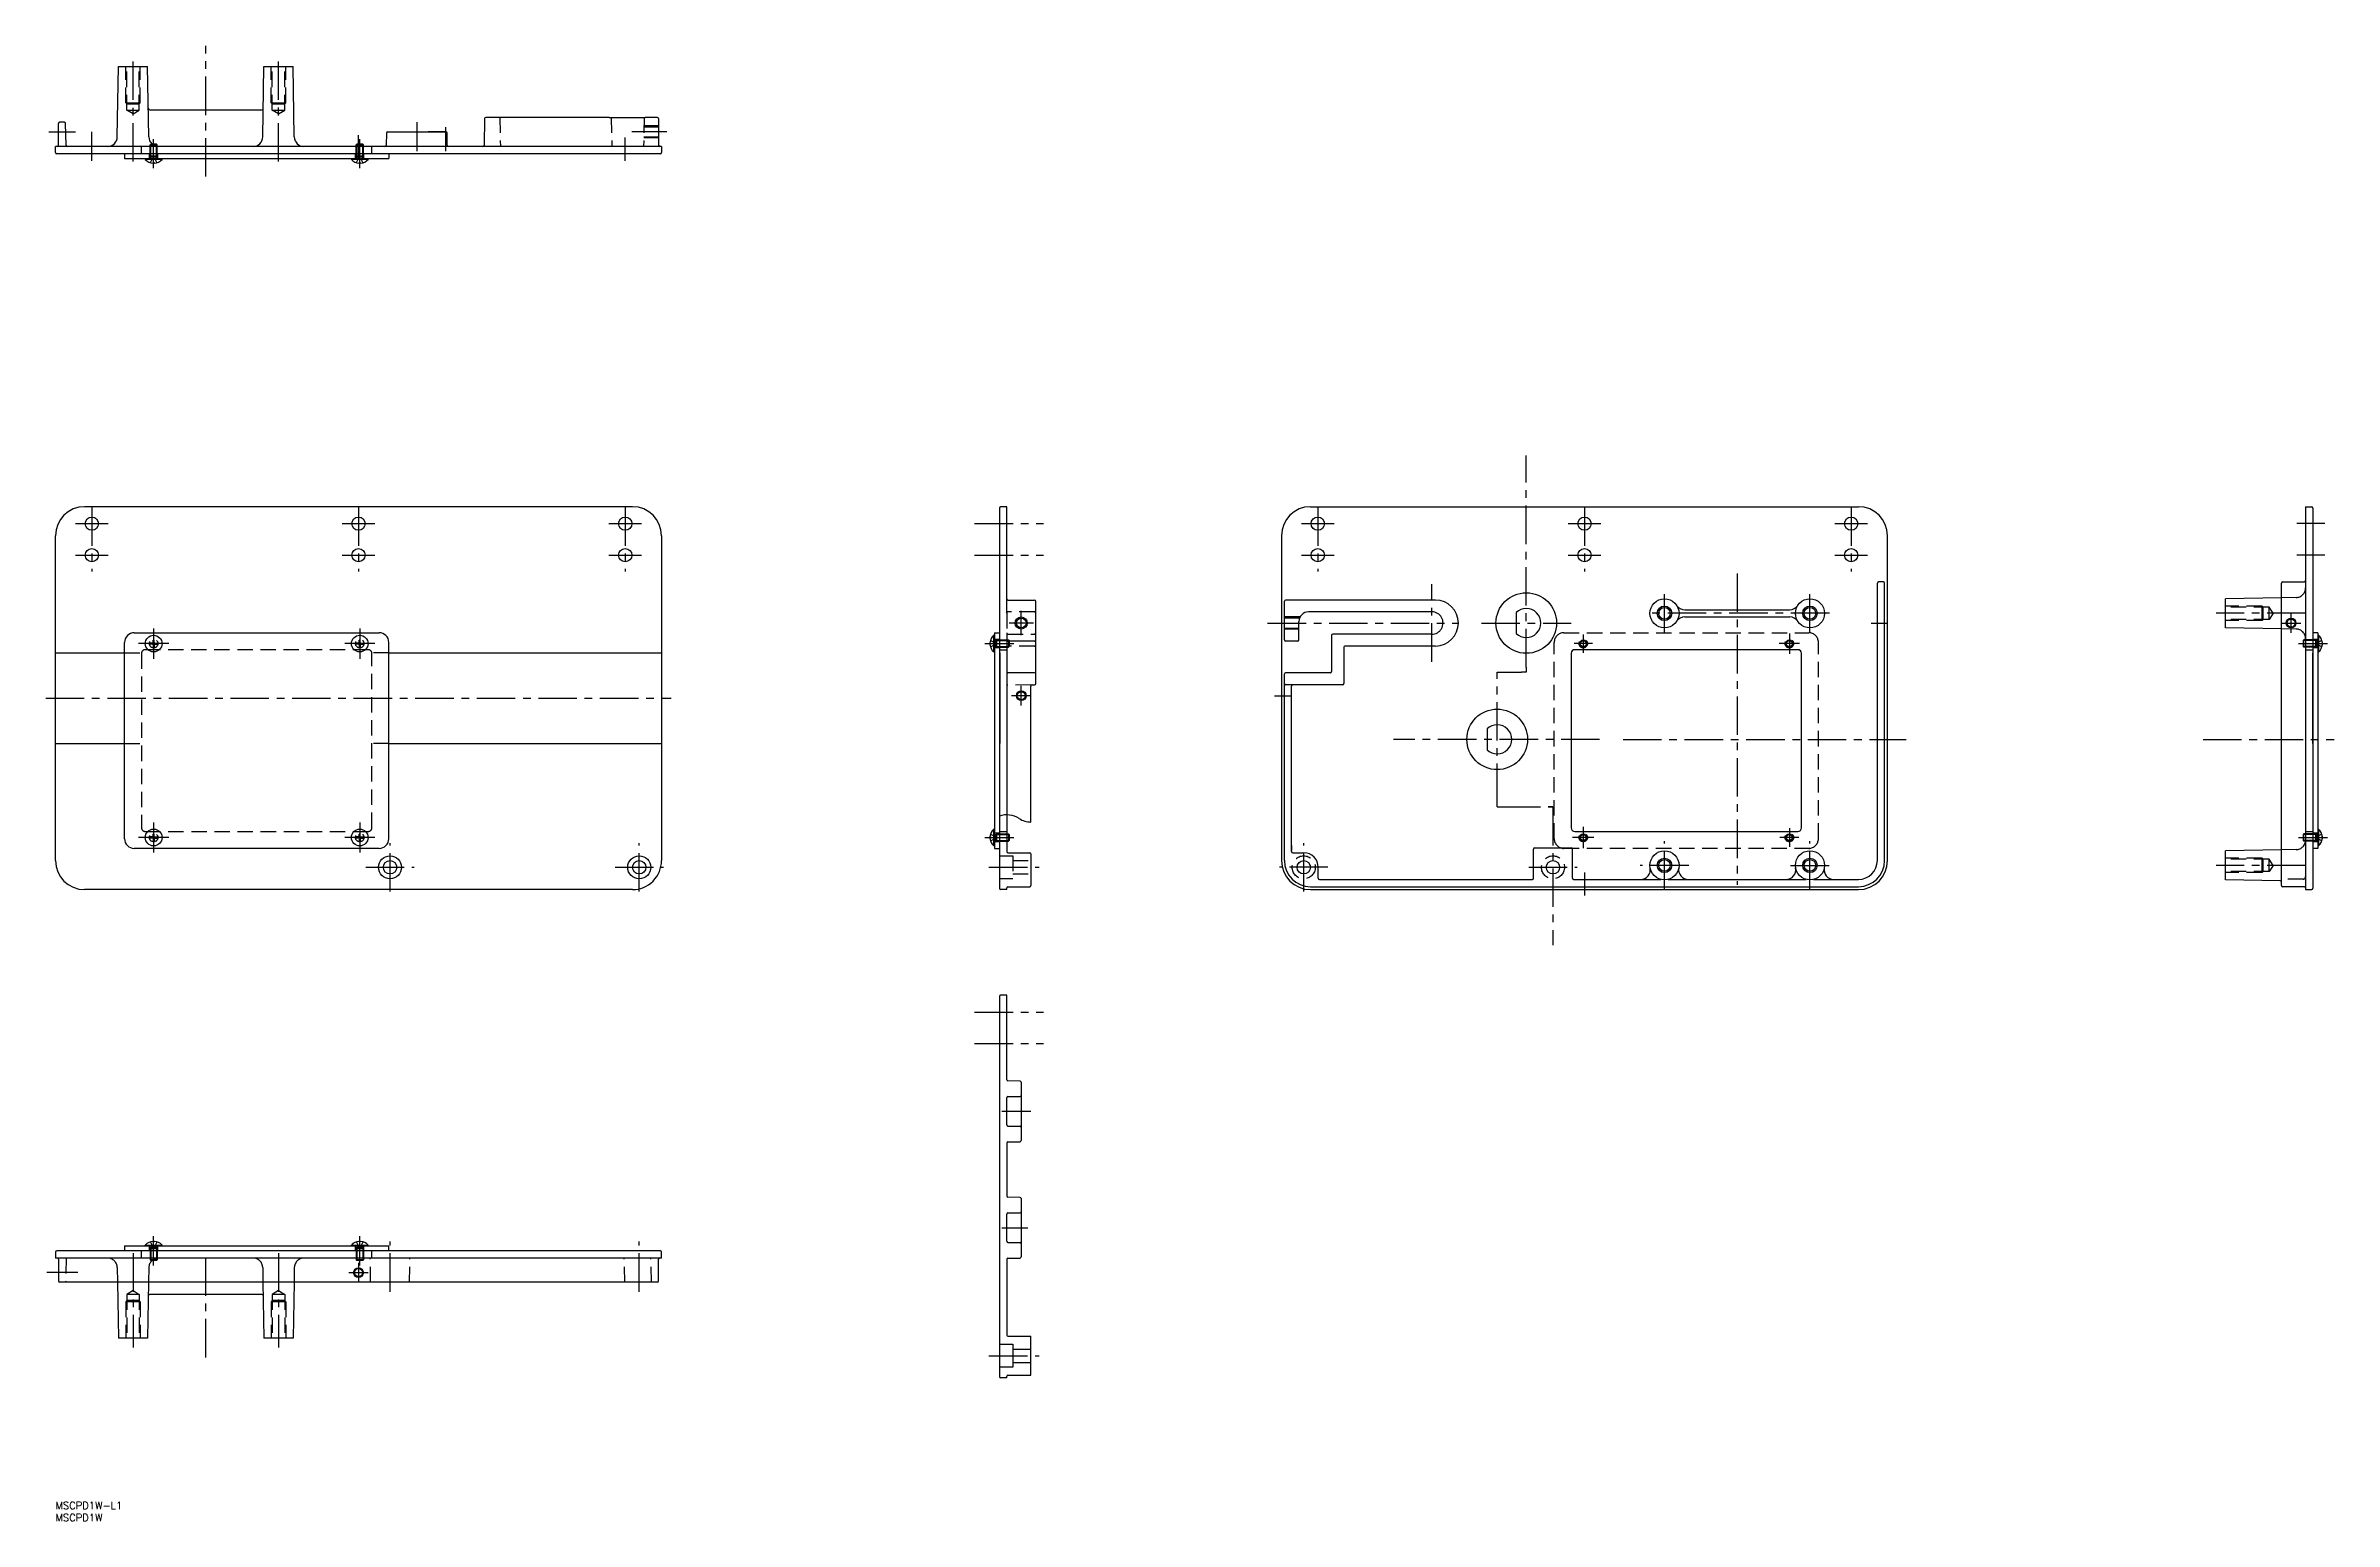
# Model space of a CAD drawing. Extents: x -4 to 940, y -8 to 601.
import ezdxf

# ---------------------------------------------------------------- set-up
doc = ezdxf.new("R2010")
doc.units = 0
doc.header["$LTSCALE"] = 0.5
doc.linetypes.add('CENTER', pattern=[50.8, 31.75, -6.35, 6.35, -6.35])
doc.linetypes.add('DASHED', pattern=[19.05, 12.7, -6.35])
doc.layers.get('0').update_dxf_attribs({"linetype": 'CONTINUOUS'})
doc.layers.add('CENTER', color=1, linetype='CENTER')
doc.styles.get("Standard").update_dxf_attribs({"font": 'txt.shx', "height": 3, "bigfont": 'bigfont.shx'})

# ---------------------------------------------------------------- blocks, each defined once
blk = doc.blocks.new('*U234')
at = {"color": 7, "linetype": 'CONTINUOUS'}
blk.add_text('MSCPD1W-L1', height=3, dxfattribs=at).set_placement((0, -3))
blk = doc.blocks.new('*U235')
at = {"color": 7, "linetype": 'CONTINUOUS'}
blk.add_text('MSCPD1W', height=3, dxfattribs=at).set_placement((0, -8))

msp = doc.modelspace()

# ---------------------------------------------------------------- linework, layer by layer
at = {"color": 7, "linetype": 'CONTINUOUS'}
for p, q in [((25.49, 563.21), (26, 592.28)), ((26, 592.28), (38, 592.28)), ((38.51, 563.21), (38, 592.28)), ((85.49, 563.21), (86, 592.28)), ((86, 592.28), (98, 592.28)), ((98.51, 563.21), (98, 592.28)), ((1.2, 559.78), (1.2, 568.78)), ((3.7, 569.28), (1.7, 569.28)), ((4.36, 559.77), (4.2, 568.79)), ((84.7, 574.28), (39.3, 574.28)), ((84.42, 574.28), (39.54, 574.28)), ((176.98, 570.79), (176.79, 559.77)), ((228.32, 571.28), (177.48, 571.28)), ((228.32, 571.28), (243.22, 571.28)), ((248.3, 571.28), (243.22, 571.28)), ((248.8, 570.78), (248.8, 559.78)), ((0, 556.78), (0, 559.28)), ((250, 559.28), (0, 559.28)), ((136.49, 564.79), (136.4, 559.77)), ((136.99, 565.28), (161.01, 565.28)), ((161.01, 565.28), (153.7, 565.28)), ((161.6, 559.77), (161.51, 564.79)), ((250, 559.28), (250, 556.78)), ((249.5, 556.28), (0.5, 556.28)), ((28.5, 556.28), (28.5, 554.28)), ((28.5, 554.28), (137.5, 554.28)), ((37.05, 554.28), (37.05, 553.94)), ((43.95, 553.94), (37.05, 553.94)), ((40.27, 552.62), (40.26, 552.42)), ((40.27, 552.62), (40.73, 552.62)), ((40.73, 552.62), (40.74, 552.42)), ((43.95, 554.28), (43.95, 553.94)), ((122.05, 554.28), (122.05, 553.94)), ((128.95, 553.94), (122.05, 553.94)), ((125.27, 552.62), (125.26, 552.42)), ((125.27, 552.62), (125.73, 552.62)), ((125.73, 552.62), (125.74, 552.42)), ((128.95, 554.28), (128.95, 553.94)), ((137.5, 556.28), (137.5, 554.28)), ((238, 410.64), (12, 410.64)), ((389.35, 410.1), (389.35, 253.19)), ((392.35, 410.64), (389.84, 410.6)), ((392.35, 366.74), (392.35, 410.64)), ((517.68, 410.64), (743.68, 410.64)), ((928.15, 410.64), (930.66, 410.6)), ((928.15, 410.64), (928.15, 252.64)), ((931.15, 410.1), (931.15, 253.19)), ((0, 264.64), (0, 398.64)), ((250, 398.64), (250, 264.64)), ((505.68, 398.64), (505.68, 264.64)), ((755.68, 264.64), (755.68, 398.64)), ((751.48, 264.64), (751.48, 379.14)), ((753.98, 379.64), (751.98, 379.64)), ((754.48, 264.64), (754.48, 379.14)), ((918.15, 254.34), (918.15, 379.14)), ((918.65, 379.64), (927.65, 379.64)), ((392.85, 372.14), (403.85, 372.14)), ((404.35, 337.64), (404.35, 371.64)), ((506.88, 355.64), (506.88, 371.64)), ((569.15, 372.14), (507.38, 372.14)), ((672.03, 368.14), (715.33, 368.14)), ((918.15, 373.04), (895.15, 372.64)), ((895.15, 360.64), (895.15, 372.64)), ((512.88, 355.64), (512.88, 363.24)), ((567.74, 367.24), (516.88, 367.24)), ((602.48, 366.93), (602.48, 358.36)), ((672.03, 365.14), (715.33, 365.14)), ((918.15, 360.24), (895.15, 360.64)), ((0, 350.39), (28.5, 350.39)), ((28.5, 273.64), (28.5, 354.64)), ((32.5, 358.64), (133.5, 358.64)), ((39.93, 354.38), (39.07, 354.37)), ((39.93, 353.9), (39.07, 353.92)), ((40.16, 354.48), (39.93, 354.38)), ((40.16, 353.8), (39.93, 353.9)), ((40.16, 354.48), (40.26, 354.71)), ((40.16, 353.8), (40.26, 353.58)), ((40.26, 354.71), (40.27, 355.58)), ((40.26, 353.58), (40.27, 352.71)), ((40.74, 354.71), (40.73, 355.58)), ((40.74, 353.58), (40.73, 352.71)), ((40.84, 354.48), (40.74, 354.71)), ((40.84, 353.8), (40.74, 353.58)), ((40.84, 354.48), (41.07, 354.38)), ((40.84, 353.8), (41.07, 353.9)), ((41.07, 354.38), (41.93, 354.37)), ((41.07, 353.9), (41.93, 353.92)), ((124.93, 354.38), (124.07, 354.37)), ((124.93, 353.9), (124.07, 353.92)), ((125.16, 354.48), (124.93, 354.38)), ((125.16, 353.8), (124.93, 353.9)), ((125.16, 354.48), (125.26, 354.71)), ((125.16, 353.8), (125.26, 353.58)), ((125.26, 354.71), (125.27, 355.58)), ((125.26, 353.58), (125.27, 352.71)), ((125.74, 354.71), (125.73, 355.58)), ((125.74, 353.58), (125.73, 352.71)), ((125.84, 354.48), (125.74, 354.71)), ((125.84, 353.8), (125.74, 353.58)), ((125.84, 354.48), (126.07, 354.38)), ((125.84, 353.8), (126.07, 353.9)), ((126.07, 354.38), (126.93, 354.37)), ((126.07, 353.9), (126.93, 353.92)), ((137.5, 273.64), (137.5, 354.64)), ((137.5, 350.39), (250, 350.39)), ((385.68, 354.37), (385.48, 354.38)), ((385.68, 353.92), (385.48, 353.9)), ((385.68, 354.37), (385.68, 353.92)), ((387.01, 350.69), (387.01, 357.59)), ((387.35, 357.59), (387.01, 357.59)), ((387.35, 350.69), (387.01, 350.69)), ((387.35, 358.64), (389.35, 358.64)), ((387.35, 358.64), (387.35, 269.64)), ((389.55, 350.39), (389.35, 350.39)), ((389.55, 350.39), (389.55, 312.89)), ((392.35, 358.54), (392.35, 268.34)), ((403.85, 355.14), (392.85, 355.14)), ((512.38, 355.14), (507.38, 355.14)), ((526.38, 357.54), (526.38, 342.64)), ((567.68, 358.04), (526.88, 358.04)), ((531.38, 352.64), (531.38, 337.64)), ((569.14, 353.14), (531.88, 353.14)), ((625.18, 350.14), (625.18, 278.14)), ((718.68, 351.64), (626.68, 351.64)), ((720.18, 278.14), (720.18, 350.14)), ((930.95, 350.39), (930.95, 312.89)), ((930.95, 350.39), (931.15, 350.39)), ((933.15, 358.64), (931.15, 358.64)), ((933.15, 358.64), (933.15, 269.64)), ((933.15, 357.59), (933.5, 357.59)), ((933.15, 350.69), (933.5, 350.69)), ((933.5, 357.59), (933.5, 350.69)), ((934.82, 354.37), (935.02, 354.38)), ((934.82, 353.92), (934.82, 354.37)), ((934.82, 353.92), (935.02, 353.9)), ((403.85, 342.14), (392.85, 342.14)), ((506.88, 264.64), (506.88, 341.64)), ((525.88, 342.14), (507.38, 342.14)), ((402.35, 280.52), (402.35, 336.64)), ((402.85, 337.14), (403.85, 337.14)), ((530.88, 337.14), (507.38, 337.14)), ((509.88, 268.34), (509.88, 336.64)), ((0, 312.89), (28.5, 312.89)), ((137.5, 312.89), (250, 312.89)), ((389.55, 312.89), (389.35, 312.89)), ((590.48, 318.93), (590.48, 310.36)), ((930.95, 312.89), (931.15, 312.89)), ((39.93, 274.38), (39.07, 274.37)), ((39.93, 273.9), (39.07, 273.92)), ((40.16, 274.48), (39.93, 274.38)), ((40.16, 273.8), (39.93, 273.9)), ((40.16, 274.48), (40.26, 274.71)), ((40.16, 273.8), (40.26, 273.58)), ((40.26, 274.71), (40.27, 275.58)), ((40.74, 274.71), (40.73, 275.58)), ((40.84, 274.48), (40.74, 274.71)), ((40.84, 273.8), (40.74, 273.58)), ((40.84, 274.48), (41.07, 274.38)), ((40.84, 273.8), (41.07, 273.9)), ((41.07, 274.38), (41.93, 274.37)), ((41.07, 273.9), (41.93, 273.92)), ((124.93, 274.38), (124.07, 274.37)), ((124.93, 273.9), (124.07, 273.92)), ((125.16, 274.48), (124.93, 274.38)), ((125.16, 273.8), (124.93, 273.9)), ((125.16, 274.48), (125.26, 274.71)), ((125.16, 273.8), (125.26, 273.58)), ((125.26, 274.71), (125.27, 275.58)), ((125.74, 274.71), (125.73, 275.58)), ((125.84, 274.48), (125.74, 274.71)), ((125.84, 273.8), (125.74, 273.58)), ((125.84, 274.48), (126.07, 274.38)), ((125.84, 273.8), (126.07, 273.9)), ((126.07, 274.38), (126.93, 274.37)), ((126.07, 273.9), (126.93, 273.92)), ((385.68, 274.37), (385.48, 274.38)), ((385.68, 273.92), (385.48, 273.9)), ((385.68, 274.37), (385.68, 273.92)), ((387.01, 270.69), (387.01, 277.59)), ((387.35, 277.59), (387.01, 277.59)), ((626.68, 276.64), (718.68, 276.64)), ((933.15, 277.59), (933.5, 277.59)), ((933.5, 277.59), (933.5, 270.69)), ((934.82, 274.37), (935.02, 274.38)), ((934.82, 273.92), (934.82, 274.37)), ((934.82, 273.92), (935.02, 273.9)), ((133.5, 269.64), (32.5, 269.64)), ((40.26, 273.58), (40.27, 272.71)), ((40.74, 273.58), (40.73, 272.71)), ((125.26, 273.58), (125.27, 272.71)), ((125.74, 273.58), (125.73, 272.71)), ((387.35, 270.69), (387.01, 270.69)), ((387.35, 269.64), (389.35, 269.64)), ((392.85, 267.84), (401.85, 267.84)), ((402.35, 267.34), (402.35, 254.34)), ((509.88, 270.84), (509.88, 268.84)), ((510.38, 267.84), (514.88, 267.84)), ((609.68, 257.34), (609.68, 269.34)), ((610.18, 269.84), (625.18, 269.84)), ((625.68, 257.34), (625.68, 269.34)), ((918.15, 269.04), (895.15, 268.64)), ((895.15, 256.64), (895.15, 268.64)), ((933.15, 269.64), (931.15, 269.64)), ((933.15, 270.69), (933.5, 270.69)), ((520.88, 257.34), (520.88, 261.84)), ((521.38, 256.84), (609.18, 256.84)), ((626.18, 256.84), (662.14, 256.84)), ((665.21, 256.84), (722.14, 256.84)), ((725.21, 256.84), (743.68, 256.84)), ((917.66, 256.25), (895.15, 256.64)), ((238.08, 252.64), (12, 252.64)), ((392.35, 252.64), (389.84, 252.69)), ((392.35, 252.64), (392.35, 253.34)), ((392.85, 253.84), (401.85, 253.84)), ((517.68, 253.84), (743.68, 253.84)), ((517.68, 252.64), (743.68, 252.64)), ((927.65, 253.84), (918.65, 253.84)), ((928.15, 252.64), (930.66, 252.69)), ((389.35, 208.58), (389.35, 51.66)), ((392.35, 209.12), (389.84, 209.08)), ((392.35, 174.21), (392.35, 209.12)), ((397.86, 173.62), (392.84, 173.71)), ((398.35, 173.12), (398.35, 149.12)), ((392.35, 155.52), (392.35, 166.72)), ((392.85, 167.22), (397.85, 167.22)), ((392.85, 155.02), (397.85, 155.02)), ((392.35, 148.03), (392.35, 126.21)), ((392.84, 148.53), (397.86, 148.62)), ((397.86, 125.62), (392.84, 125.71)), ((398.35, 125.12), (398.35, 101.12)), ((392.35, 107.52), (392.35, 118.72)), ((392.85, 119.22), (397.85, 119.22)), ((28.5, 105.59), (28.5, 103.59)), ((28.5, 105.59), (137.5, 105.59)), ((37.05, 105.93), (43.95, 105.93)), ((37.05, 105.59), (37.05, 105.93)), ((40.27, 107.26), (40.26, 107.46)), ((40.73, 107.26), (40.27, 107.26)), ((40.73, 107.26), (40.74, 107.46)), ((43.95, 105.59), (43.95, 105.93)), ((122.05, 105.93), (128.95, 105.93)), ((122.05, 105.59), (122.05, 105.93)), ((125.27, 107.26), (125.26, 107.46)), ((125.73, 107.26), (125.27, 107.26)), ((125.73, 107.26), (125.74, 107.46)), ((128.95, 105.59), (128.95, 105.93)), ((137.5, 103.59), (137.5, 105.59)), ((392.85, 107.02), (397.85, 107.02)), ((0, 103.09), (0, 100.59)), ((250, 100.59), (0, 100.59)), ((249.5, 103.59), (0.5, 103.59)), ((1.2, 100.09), (1.2, 91.09)), ((248.8, 91.09), (248.8, 100.09)), ((250, 100.59), (250, 103.09)), ((392.35, 100.03), (392.35, 68.82)), ((392.84, 100.53), (397.86, 100.62)), ((4.2, 90.59), (1.7, 90.59)), ((248.3, 90.59), (1.7, 90.59)), ((25.6, 90.59), (26, 67.59)), ((38.4, 90.59), (38, 67.59)), ((85.19, 85.59), (38.81, 85.59)), ((85.6, 90.59), (86, 67.59)), ((98.4, 90.59), (98, 67.59)), ((38, 67.59), (26, 67.59)), ((98, 67.59), (86, 67.59)), ((392.85, 68.32), (402.35, 68.32)), ((402.35, 52.32), (402.35, 68.32)), ((389.35, 65.07), (394.85, 65.07)), ((394.85, 65.07), (394.85, 55.57)), ((394.85, 63.07), (402.35, 63.07)), ((394.85, 57.57), (402.35, 57.57)), ((394.85, 55.57), (389.35, 55.57)), ((392.35, 51.12), (389.84, 51.16)), ((392.35, 51.12), (392.35, 51.82)), ((392.85, 52.32), (402.35, 52.32))]:
    msp.add_line(p, q, dxfattribs=at)
at = {"color": 3, "linetype": 'DASHED'}
for p, q in [((29, 577.28), (29, 592.28)), ((29.45, 574.28), (29.45, 592.28)), ((34.55, 574.28), (34.55, 592.28)), ((35, 577.28), (35, 592.28)), ((89, 577.29), (89, 592.28)), ((89.45, 574.29), (89.45, 592.28)), ((94.55, 574.29), (94.55, 592.28)), ((95, 577.29), (95, 592.28)), ((29, 577.28), (35, 577.28)), ((29, 577.28), (29.45, 576.83)), ((29.45, 576.83), (34.55, 576.83)), ((34.55, 576.83), (35, 577.28)), ((89, 577.29), (95, 577.29)), ((89, 577.29), (89.45, 576.84)), ((89.45, 576.84), (94.55, 576.84)), ((94.55, 576.84), (95, 577.29)), ((32, 572.69), (29.45, 574.28)), ((29.45, 574.28), (34.55, 574.28)), ((32, 572.69), (34.55, 574.28)), ((92, 572.7), (89.45, 574.29)), ((89.45, 574.29), (94.55, 574.29)), ((92, 572.7), (94.55, 574.29)), ((183.3, 571.28), (183.51, 559.28)), ((229.26, 571.28), (229.47, 559.28)), ((242.8, 571.28), (242.59, 559.28)), ((242.73, 567.35), (248.8, 567.35)), ((248.8, 567.78), (242.74, 567.78)), ((35.5, 556.28), (35.5, 559.28)), ((39.27, 560.28), (39, 560.01)), ((39, 555.28), (39, 560.01)), ((39, 560.01), (42, 560.01)), ((39.27, 554.38), (39.27, 560.28)), ((41.73, 560.28), (39.27, 560.28)), ((41.73, 554.38), (41.73, 560.28)), ((42, 560.01), (41.73, 560.28)), ((42, 555.28), (42, 560.01)), ((124.27, 560.28), (124, 560.01)), ((124, 555.28), (124, 560.01)), ((124, 560.01), (127, 560.01)), ((124.27, 554.38), (124.27, 560.28)), ((126.73, 560.28), (124.27, 560.28)), ((126.73, 554.38), (126.73, 560.28)), ((127, 560.01), (126.73, 560.28)), ((127, 555.28), (127, 560.01)), ((130.5, 556.28), (130.5, 559.28)), ((248.8, 562.82), (242.65, 562.82)), ((242.66, 563.22), (248.8, 563.22)), ((38.75, 554.28), (38.75, 556.28)), ((39.27, 554.81), (39, 555.28)), ((42, 555.28), (39, 555.28)), ((39.19, 552.66), (39.86, 554.03)), ((41.73, 554.81), (39.27, 554.81)), ((40.5, 554.37), (39.86, 554.03)), ((39.86, 554.03), (41.13, 554.03)), ((40.5, 554.37), (41.13, 554.03)), ((41.81, 552.66), (41.13, 554.03)), ((42, 555.28), (41.73, 554.81)), ((42.25, 554.28), (42.25, 556.28)), ((123.75, 554.28), (123.75, 556.28)), ((124.27, 554.81), (124, 555.28)), ((127, 555.28), (124, 555.28)), ((124.19, 552.66), (124.86, 554.03)), ((126.73, 554.81), (124.27, 554.81)), ((125.5, 554.37), (124.86, 554.03)), ((124.86, 554.03), (126.13, 554.03)), ((125.5, 554.37), (126.13, 554.03)), ((126.81, 552.66), (126.13, 554.03)), ((127, 555.28), (126.73, 554.81)), ((127.25, 554.28), (127.25, 556.28)), ((910.15, 369.64), (895.15, 369.64)), ((913.15, 369.19), (895.15, 369.19)), ((910.15, 363.64), (910.15, 369.64)), ((910.6, 369.19), (910.15, 369.64)), ((910.6, 364.09), (910.6, 369.19)), ((914.75, 366.64), (913.15, 369.19)), ((913.15, 364.09), (913.15, 369.19)), ((924.22, 373.15), (918.15, 373.04)), ((392.35, 366.74), (392.35, 358.54)), ((403.85, 367.24), (392.85, 367.24)), ((513.36, 365.14), (506.88, 365.14)), ((506.88, 364.74), (513.17, 364.74)), ((506.88, 360.54), (512.88, 360.54)), ((512.88, 360.14), (506.88, 360.14)), ((913.15, 364.09), (895.15, 364.09)), ((910.15, 363.64), (895.15, 363.64)), ((910.15, 363.64), (910.6, 364.09)), ((914.75, 366.64), (913.15, 364.09)), ((924.22, 360.14), (918.15, 360.24)), ((28.5, 350.39), (35.5, 350.39)), ((35.5, 350.14), (35.5, 278.14)), ((129, 351.64), (37, 351.64)), ((137.5, 350.39), (130.5, 350.39)), ((130.5, 278.14), (130.5, 350.14)), ((385.73, 355.46), (387.1, 354.78)), ((385.73, 352.83), (387.1, 353.51)), ((387.1, 354.78), (387.1, 353.51)), ((387.44, 354.14), (387.1, 354.78)), ((387.44, 354.14), (387.1, 353.51)), ((389.35, 355.89), (387.35, 355.89)), ((389.35, 352.39), (387.35, 352.39)), ((387.45, 355.37), (393.35, 355.37)), ((387.45, 352.91), (393.35, 352.91)), ((387.88, 355.37), (388.35, 355.64)), ((387.88, 352.91), (387.88, 355.37)), ((388.35, 352.64), (387.88, 352.91)), ((388.35, 355.64), (393.08, 355.64)), ((388.35, 352.64), (388.35, 355.64)), ((388.35, 352.64), (393.08, 352.64)), ((389.35, 351.64), (392.35, 351.64)), ((392.85, 358.04), (403.85, 358.04)), ((403.85, 353.14), (392.85, 353.14)), ((393.35, 355.37), (393.08, 355.64)), ((393.08, 355.64), (393.08, 352.64)), ((393.08, 352.64), (393.35, 352.91)), ((393.35, 355.37), (393.35, 352.91)), ((618.18, 273.64), (618.18, 354.64)), ((622.18, 358.64), (723.18, 358.64)), ((727.18, 273.64), (727.18, 354.64)), ((927.42, 355.64), (927.15, 355.37)), ((933.05, 355.37), (927.15, 355.37)), ((927.15, 355.37), (927.15, 352.91)), ((933.05, 352.91), (927.15, 352.91)), ((927.15, 352.91), (927.42, 352.64)), ((932.15, 355.64), (927.42, 355.64)), ((927.42, 352.64), (927.42, 355.64)), ((932.15, 352.64), (927.42, 352.64)), ((928.15, 351.64), (931.15, 351.64)), ((933.15, 355.89), (931.15, 355.89)), ((933.15, 352.39), (931.15, 352.39)), ((932.15, 355.64), (932.62, 355.37)), ((932.15, 355.64), (932.15, 352.64)), ((932.62, 352.91), (932.15, 352.64)), ((932.62, 355.37), (932.62, 352.91)), ((933.07, 354.14), (933.4, 354.78)), ((933.07, 354.14), (933.4, 353.51)), ((934.77, 355.46), (933.4, 354.78)), ((933.4, 353.51), (933.4, 354.78)), ((934.77, 352.83), (933.4, 353.51)), ((402.35, 337.14), (392.35, 336.97)), ((28.5, 312.89), (35.5, 312.89)), ((137.5, 312.89), (130.5, 312.89)), ((37, 276.64), (129, 276.64)), ((385.73, 275.46), (387.1, 274.78)), ((387.1, 274.78), (387.1, 273.51)), ((387.44, 274.14), (387.1, 274.78)), ((387.44, 274.14), (387.1, 273.51)), ((389.35, 275.89), (387.35, 275.89)), ((387.45, 275.37), (393.35, 275.37)), ((387.88, 275.37), (388.35, 275.64)), ((387.88, 272.91), (387.88, 275.37)), ((388.35, 275.64), (393.08, 275.64)), ((388.35, 272.64), (388.35, 275.64)), ((389.35, 276.64), (392.35, 276.64)), ((393.35, 275.37), (393.08, 275.64)), ((393.08, 275.64), (393.08, 272.64)), ((393.35, 275.37), (393.35, 272.91)), ((927.42, 275.64), (927.15, 275.37)), ((933.05, 275.37), (927.15, 275.37)), ((927.15, 275.37), (927.15, 272.91)), ((932.15, 275.64), (927.42, 275.64)), ((927.42, 272.64), (927.42, 275.64)), ((928.15, 276.64), (931.15, 276.64)), ((933.15, 275.89), (931.15, 275.89)), ((932.15, 275.64), (932.62, 275.37)), ((932.15, 275.64), (932.15, 272.64)), ((932.62, 275.37), (932.62, 272.91)), ((933.07, 274.14), (933.4, 274.78)), ((933.07, 274.14), (933.4, 273.51)), ((934.77, 275.46), (933.4, 274.78)), ((933.4, 273.51), (933.4, 274.78)), ((385.73, 272.83), (387.1, 273.51)), ((389.35, 272.39), (387.35, 272.39)), ((387.45, 272.91), (393.35, 272.91)), ((388.35, 272.64), (387.88, 272.91)), ((388.35, 272.64), (393.08, 272.64)), ((389.85, 266.59), (394.85, 266.59)), ((393.08, 272.64), (393.35, 272.91)), ((394.85, 266.59), (394.85, 257.09)), ((394.85, 264.59), (402.35, 264.59)), ((723.68, 269.64), (622.18, 269.64)), ((910.15, 265.64), (895.15, 265.64)), ((913.15, 265.19), (895.15, 265.19)), ((910.15, 259.64), (910.15, 265.64)), ((910.6, 265.19), (910.15, 265.64)), ((910.6, 260.09), (910.6, 265.19)), ((914.75, 262.64), (913.15, 265.19)), ((913.15, 260.09), (913.15, 265.19)), ((924.22, 269.15), (918.15, 269.04)), ((933.05, 272.91), (927.15, 272.91)), ((927.15, 272.91), (927.42, 272.64)), ((932.15, 272.64), (927.42, 272.64)), ((933.15, 272.39), (931.15, 272.39)), ((932.62, 272.91), (932.15, 272.64)), ((934.77, 272.83), (933.4, 273.51)), ((394.85, 257.09), (389.85, 257.09)), ((394.85, 259.09), (402.35, 259.09)), ((913.15, 260.09), (895.15, 260.09)), ((910.15, 259.64), (895.15, 259.64)), ((910.15, 259.64), (910.6, 260.09)), ((914.75, 262.64), (913.15, 260.09)), ((927.17, 257), (918.15, 256.84)), ((38.75, 103.59), (38.75, 105.59)), ((39, 104.59), (39.27, 105.06)), ((39, 104.59), (39, 99.86)), ((39, 104.59), (42, 104.59)), ((39.19, 107.21), (39.86, 105.84)), ((39.27, 105.49), (39.27, 99.59)), ((39.27, 105.06), (41.73, 105.06)), ((40.5, 105.51), (39.86, 105.84)), ((41.13, 105.84), (39.86, 105.84)), ((40.5, 105.51), (41.13, 105.84)), ((41.81, 107.21), (41.13, 105.84)), ((41.73, 105.49), (41.73, 99.59)), ((41.73, 105.06), (42, 104.59)), ((42, 104.59), (42, 99.86)), ((42.25, 103.59), (42.25, 105.59)), ((123.75, 103.59), (123.75, 105.59)), ((124, 104.59), (124.27, 105.06)), ((124, 104.59), (124, 99.86)), ((124, 104.59), (127, 104.59)), ((124.19, 107.21), (124.86, 105.84)), ((124.27, 105.49), (124.27, 99.59)), ((124.27, 105.06), (126.73, 105.06)), ((125.5, 105.51), (124.86, 105.84)), ((126.13, 105.84), (124.86, 105.84)), ((125.5, 105.51), (126.13, 105.84)), ((126.81, 107.21), (126.13, 105.84)), ((126.73, 105.49), (126.73, 99.59)), ((126.73, 105.06), (127, 104.59)), ((127, 104.59), (127, 99.86)), ((127.25, 103.59), (127.25, 105.59)), ((4.37, 100.59), (4.2, 90.59)), ((25.49, 96.66), (25.6, 90.59)), ((35.5, 100.59), (35.5, 103.59)), ((38.51, 96.66), (38.4, 90.59)), ((42, 99.86), (39, 99.86)), ((39, 99.86), (39.27, 99.59)), ((41.73, 99.59), (39.27, 99.59)), ((41.73, 99.59), (42, 99.86)), ((42.25, 100.58), (42.25, 100.59)), ((85.49, 96.66), (85.6, 90.59)), ((98.51, 96.66), (98.4, 90.59)), ((127, 99.86), (124, 99.86)), ((124, 99.86), (124.27, 99.59)), ((126.73, 99.59), (124.27, 99.59)), ((126.73, 99.59), (127, 99.86)), ((130, 90.59), (129.83, 100.59)), ((130.5, 100.59), (130.5, 103.59)), ((146, 90.59), (146.17, 100.59)), ((234.8, 90.59), (234.63, 100.59)), ((245.8, 90.59), (245.63, 100.59)), ((32, 87.19), (29.45, 85.59)), ((29.45, 85.59), (29.45, 67.59)), ((34.55, 85.59), (29.45, 85.59)), ((32, 87.19), (34.55, 85.59)), ((34.55, 85.59), (34.55, 67.59)), ((92, 87.19), (89.45, 85.59)), ((89.45, 85.59), (89.45, 67.59)), ((94.55, 85.59), (89.45, 85.59)), ((92, 87.19), (94.55, 85.59)), ((94.55, 85.59), (94.55, 67.59)), ((29.45, 83.04), (29, 82.59)), ((35, 82.59), (29, 82.59)), ((29, 82.59), (29, 67.59)), ((34.55, 83.04), (29.45, 83.04)), ((35, 82.59), (34.55, 83.04)), ((35, 82.59), (35, 67.59)), ((89.45, 83.04), (89, 82.59)), ((95, 82.59), (89, 82.59)), ((89, 82.59), (89, 67.59)), ((94.55, 83.04), (89.45, 83.04)), ((95, 82.59), (94.55, 83.04)), ((95, 82.59), (95, 67.59))]:
    msp.add_line(p, q, dxfattribs=at)
at = {"color": 7, "linetype": 'CONTINUOUS'}
for centre, radius in [((15, 403.64), 2.75), ((125, 403.64), 2.75), ((235, 403.64), 2.75), ((520.68, 403.64), 2.75), ((630.68, 403.64), 2.75), ((740.68, 403.64), 2.75), ((15, 390.64), 2.75), ((125, 390.64), 2.75), ((235, 390.64), 2.75), ((520.68, 390.64), 2.75), ((630.68, 390.64), 2.75), ((740.68, 390.64), 2.75), ((606.68, 362.64), 12.5), ((663.68, 366.64), 6), ((663.68, 366.64), 2.4), ((723.68, 366.64), 6), ((723.68, 366.64), 2.4), ((398.35, 362.64), 2), ((922.15, 362.64), 1.65), ((40.5, 354.14), 3.45), ((125.5, 354.14), 3.45), ((630.18, 354.14), 1.5), ((715.18, 354.14), 1.5), ((398.38, 332.66), 1.65), ((594.68, 314.64), 12.5), ((40.5, 274.14), 3.45), ((125.5, 274.14), 3.45), ((630.18, 274.14), 1.5), ((715.18, 274.14), 1.5), ((138, 261.84), 4.75), ((138, 261.84), 2.75), ((240.8, 261.84), 4.75), ((240.8, 261.84), 2.75), ((514.88, 261.84), 2.75), ((617.68, 261.84), 2.75), ((663.68, 262.64), 6), ((663.68, 262.64), 2.4), ((723.68, 262.64), 6), ((723.68, 262.64), 2.4), ((125, 94.59), 1.65)]:
    msp.add_circle(centre, radius, dxfattribs=at)
at = {"color": 3, "linetype": 'CONTINUOUS'}
for centre, radius in [((663.68, 366.64), 3), ((723.68, 366.64), 3), ((398.35, 362.64), 2.5), ((922.15, 362.64), 2), ((630.18, 354.14), 1.23), ((715.18, 354.14), 1.23), ((398.38, 332.66), 2), ((630.18, 274.14), 1.23), ((715.18, 274.14), 1.23), ((663.68, 262.64), 3), ((723.68, 262.64), 3), ((125, 94.59), 2)]:
    msp.add_circle(centre, radius, dxfattribs=at)
at = {"color": 3, "linetype": 'DASHED'}
for centre, radius in [((40.5, 354.14), 1.75), ((125.5, 354.14), 1.75), ((630.18, 354.14), 1.75), ((715.18, 354.14), 1.75), ((40.5, 274.14), 1.75), ((125.5, 274.14), 1.75), ((630.18, 274.14), 1.75), ((715.18, 274.14), 1.75), ((514.88, 261.84), 4.75), ((617.68, 261.84), 4.75)]:
    msp.add_circle(centre, radius, dxfattribs=at)
at = {"color": 7, "linetype": 'CONTINUOUS'}
for centre, radius, start, end in [((1.7, 568.78), 0.5, 90, 180), ((3.7, 568.78), 0.5, 1, 90), ((39.3, 575.28), 1, 181, 270), ((84.7, 575.28), 1, 270, 359), ((177.48, 570.78), 0.5, 90, 179), ((248.3, 570.78), 0.5, 0, 90), ((0.7, 559.78), 0.5, 270, 0), ((4.86, 559.78), 0.5, 181, 270), ((21.49, 563.28), 4, 270, 359), ((42.51, 563.28), 4, 181, 270), ((81.49, 563.28), 4, 270, 359), ((102.51, 563.28), 4, 181, 270), ((135.9, 559.78), 0.5, 270, 359), ((136.99, 564.78), 0.5, 90, 179), ((161.01, 564.78), 0.5, 1, 90), ((162.1, 559.78), 0.5, 181, 270), ((176.29, 559.78), 0.5, 270, 359), ((249.3, 559.78), 0.5, 180, 270), ((0.5, 556.78), 0.5, 180, 270), ((40.5, 556.98), 4.6, 221.40962, 265.7465), ((40.17, 552.59), 0.195, 267.32671, 297.7816), ((40.83, 552.59), 0.195, 242.2184, 272.67329), ((40.5, 556.98), 4.6, 274.2535, 318.59038), ((125.5, 556.98), 4.6, 221.40962, 265.7465), ((125.17, 552.59), 0.195, 267.32671, 297.7816), ((125.83, 552.59), 0.195, 242.2184, 272.67329), ((125.5, 556.98), 4.6, 274.2535, 318.59038), ((249.5, 556.78), 0.5, 270, 0), ((249.5, 556.78), 0.5, 270, 0), ((12, 398.64), 12, 90, 180), ((238, 398.64), 12, 0, 90), ((389.85, 410.1), 0.5, 91, 180), ((517.68, 398.64), 12, 90, 180), ((743.68, 398.64), 12, 0, 90), ((930.65, 410.1), 0.5, 0, 89), ((751.98, 379.14), 0.5, 90, 180), ((753.98, 379.14), 0.5, 0, 90), ((918.65, 379.14), 0.5, 90, 180), ((927.65, 380.14), 0.5, 270, 0), ((392.85, 372.64), 0.5, 180, 270), ((403.85, 371.64), 0.5, 0, 90), ((507.38, 371.64), 0.5, 90, 180), ((569.18, 362.64), 9.5, 270, 90), ((606.68, 362.64), 6, 225.573, 134.427), ((672.03, 372.14), 4, 213.36319, 270.00027), ((715.33, 372.14), 4, 270.00027, 326.63686), ((516.88, 363.24), 4, 90, 180), ((567.74, 362.64), 4.6, 269.2028, 90.00264), ((672.03, 361.14), 4, 90.00027, 146.62917), ((715.33, 361.14), 4, 33.37089, 90.00027), ((32.5, 354.64), 4, 90, 180.00001), ((40.5, 354.14), 1.45, 171.03893, 188.96107), ((40.5, 354.14), 1.45, 81.03893, 98.96107), ((40.5, 354.14), 1.45, 261.03893, 278.96107), ((40.5, 354.14), 1.45, 351.03893, 8.96107), ((125.5, 354.14), 1.45, 171.03893, 188.96107), ((125.5, 354.14), 1.45, 81.03893, 98.96107), ((125.5, 354.14), 1.45, 261.03893, 278.96107), ((125.5, 354.14), 1.45, 351.03893, 8.96107), ((133.5, 354.64), 4, 0, 90), ((390.05, 354.14), 4.6, 131.40962, 175.7465), ((385.66, 354.48), 0.195, 177.32671, 207.7816), ((385.66, 353.81), 0.195, 152.2184, 182.67329), ((390.05, 354.14), 4.6, 184.2535, 228.59038), ((392.85, 354.64), 0.5, 90, 180), ((403.85, 355.64), 0.5, 270, 0), ((507.38, 355.64), 0.5, 180, 270), ((512.38, 355.64), 0.5, 270, 0), ((526.88, 357.54), 0.5, 90, 180), ((531.88, 352.64), 0.5, 90, 180), ((626.68, 350.14), 1.5, 90, 180), ((718.68, 350.14), 1.5, 0, 90), ((930.45, 354.14), 4.6, 4.2535, 48.59038), ((930.45, 354.14), 4.6, 311.40962, 355.7465), ((934.84, 354.48), 0.195, 332.2184, 2.67329), ((934.84, 353.81), 0.195, 357.32671, 27.7816), ((392.85, 342.64), 0.5, 180, 270), ((403.85, 341.64), 0.5, 360, 90), ((507.38, 341.64), 0.5, 90, 180), ((525.88, 342.64), 0.5, 270, 0), ((402.85, 336.64), 0.5, 90, 180), ((403.85, 337.64), 0.5, 270, 0), ((507.38, 337.64), 0.5, 180, 270), ((510.38, 336.64), 0.5, 90, 180), ((530.88, 337.64), 0.5, 270, 0), ((594.68, 314.64), 6, 225.573, 134.427), ((40.5, 274.14), 1.45, 171.03893, 188.96107), ((40.5, 274.14), 1.45, 81.03893, 98.96107), ((40.5, 274.14), 1.45, 351.03893, 8.96107), ((125.5, 274.14), 1.45, 171.03893, 188.96107), ((125.5, 274.14), 1.45, 81.03893, 98.96107), ((125.5, 274.14), 1.45, 351.03893, 8.96107), ((390.05, 274.14), 4.6, 131.40962, 175.7465), ((385.66, 274.48), 0.195, 177.32671, 207.7816), ((385.66, 273.81), 0.195, 152.2184, 182.67329), ((390.05, 274.14), 4.6, 184.2535, 228.59038), ((626.68, 278.14), 1.5, 180, 270), ((718.68, 278.14), 1.5, 270, 0), ((930.45, 274.14), 4.6, 4.2535, 48.59038), ((930.45, 274.14), 4.6, 311.40962, 355.7465), ((934.84, 274.48), 0.195, 332.2184, 2.67329), ((934.84, 273.81), 0.195, 357.32671, 27.7816), ((12, 264.64), 12, 180, 270), ((32.5, 273.64), 4, 180.00001, 270), ((40.5, 274.14), 1.45, 261.03893, 278.96107), ((125.5, 274.14), 1.45, 261.03893, 278.96107), ((133.5, 273.64), 4, 270, 0), ((238, 264.64), 12, 269.99826, 0), ((392.85, 268.34), 0.5, 180, 270), ((401.85, 267.34), 0.5, 0, 90), ((517.68, 264.64), 12, 180, 270), ((517.68, 264.64), 10.8, 180, 270), ((510.38, 268.34), 0.5, 180, 270), ((514.88, 261.84), 6, 0, 90), ((610.18, 269.34), 0.5, 90, 180), ((625.18, 269.34), 0.5, 0, 90), ((743.68, 264.64), 12, 270, 0), ((743.68, 264.64), 10.8, 270, 0), ((743.68, 264.64), 7.8, 270, 0), ((521.38, 257.34), 0.5, 180, 270), ((609.18, 257.34), 0.5, 270, 0), ((626.18, 257.34), 0.5, 180, 270), ((653.84, 260.84), 4, 270, 10.36976), ((673.51, 260.84), 4, 169.63024, 270), ((713.84, 260.84), 4, 270, 10.36976), ((733.51, 260.84), 4, 169.63024, 270), ((917.65, 255.75), 0.5, 360, 89), ((389.85, 253.19), 0.5, 180, 269), ((392.85, 253.34), 0.5, 90, 180), ((401.85, 254.34), 0.5, 270, 0), ((918.65, 254.34), 0.5, 180, 270), ((927.65, 253.34), 0.5, 0, 90), ((930.65, 253.19), 0.5, 271, 0), ((389.85, 208.58), 0.5, 91, 180), ((392.85, 174.21), 0.5, 180, 269), ((397.85, 173.12), 0.5, 0, 89), ((392.85, 166.72), 0.5, 90, 180), ((397.85, 167.72), 0.5, 270, 0), ((392.85, 155.52), 0.5, 180, 270), ((392.85, 155.52), 0.5, 180, 270), ((397.85, 154.52), 0.5, 0, 90), ((392.85, 148.03), 0.5, 91, 180), ((397.85, 149.12), 0.5, 271, 0), ((392.85, 126.21), 0.5, 180, 269), ((397.85, 125.12), 0.5, 0, 89), ((392.85, 118.72), 0.5, 90, 180), ((397.85, 119.72), 0.5, 270, 0), ((40.5, 102.89), 4.6, 94.2535, 138.59038), ((40.17, 107.28), 0.195, 62.2184, 92.67329), ((40.83, 107.28), 0.195, 87.32671, 117.7816), ((40.5, 102.89), 4.6, 41.40962, 85.7465), ((125.5, 102.89), 4.6, 94.2535, 138.59038), ((125.17, 107.28), 0.195, 62.2184, 92.67329), ((125.83, 107.28), 0.195, 87.32671, 117.7816), ((125.5, 102.89), 4.6, 41.40962, 85.7465), ((392.85, 107.52), 0.5, 180, 270), ((392.85, 107.52), 0.5, 180, 270), ((397.85, 106.52), 0.5, 0, 90), ((0.5, 103.09), 0.5, 90, 180), ((0.7, 100.09), 0.5, 0, 90), ((249.3, 100.09), 0.5, 90, 180), ((249.5, 103.09), 0.5, 0, 90), ((249.5, 103.09), 0.5, 0, 90), ((392.85, 100.03), 0.5, 91, 180), ((397.85, 101.12), 0.5, 271, 0), ((1.7, 91.09), 0.5, 180, 270), ((38.81, 85.09), 0.5, 90, 179), ((85.19, 85.09), 0.5, 1, 90), ((248.3, 91.09), 0.5, 270, 0), ((392.85, 68.82), 0.5, 180, 270), ((389.85, 51.66), 0.5, 180, 269), ((392.85, 51.82), 0.5, 90, 180)]:
    msp.add_arc(centre, radius, start, end, dxfattribs=at)
at = {"color": 3, "linetype": 'DASHED'}
for centre, radius, start, end in [((38.74, 552.88), 0.5, 323.8067, 333.7), ((39.17, 554.38), 0.1, 270, 0), ((41.83, 554.38), 0.1, 180, 270), ((42.26, 552.88), 0.5, 206.3, 216.1933), ((123.74, 552.88), 0.5, 323.8067, 333.7), ((124.17, 554.38), 0.1, 270, 0), ((126.83, 554.38), 0.1, 180, 270), ((127.26, 552.88), 0.5, 206.3, 216.1933), ((924.15, 377.15), 4, 271, 0), ((392.85, 366.74), 0.5, 90, 180), ((403.85, 367.74), 0.5, 270, 0), ((924.15, 356.14), 4, 0, 89), ((37, 350.14), 1.5, 90, 180), ((129, 350.14), 1.5, 0, 90), ((385.95, 355.9), 0.5, 233.8067, 243.7), ((385.95, 352.38), 0.5, 116.3, 126.1933), ((387.45, 355.47), 0.1, 180, 270), ((387.45, 352.81), 0.1, 90, 180), ((392.85, 358.54), 0.5, 180, 270), ((392.85, 352.64), 0.5, 90, 180), ((403.85, 357.54), 0.5, 360, 90), ((403.85, 353.64), 0.5, 270, 0), ((622.18, 354.64), 4, 90, 180), ((723.18, 354.64), 4, 0, 90), ((933.05, 355.47), 0.1, 270, 0), ((933.05, 352.81), 0.1, 0, 90), ((934.55, 355.9), 0.5, 296.3, 306.1933), ((934.55, 352.38), 0.5, 53.8067, 63.7), ((37, 278.14), 1.5, 180, 270), ((129, 278.14), 1.5, 270, 0), ((385.95, 275.9), 0.5, 233.8067, 243.7), ((387.45, 275.47), 0.1, 180, 270), ((933.05, 275.47), 0.1, 270, 0), ((934.55, 275.9), 0.5, 296.3, 306.1933), ((385.95, 272.38), 0.5, 116.3, 126.1933), ((387.45, 272.81), 0.1, 90, 180), ((389.85, 267.09), 0.5, 180, 270), ((622.18, 273.64), 4, 180, 270), ((723.18, 273.64), 4, 270, 0), ((924.15, 273.15), 4, 271, 0), ((933.05, 272.81), 0.1, 0, 90), ((934.55, 272.38), 0.5, 53.8067, 63.7), ((389.85, 256.59), 0.5, 90, 180), ((927.15, 257.99), 1, 271, 0), ((38.74, 106.99), 0.5, 26.3, 36.1933), ((39.17, 105.49), 0.1, 0, 90), ((41.83, 105.49), 0.1, 90, 180), ((42.26, 106.99), 0.5, 143.8067, 153.7), ((123.74, 106.99), 0.5, 26.3, 36.1933), ((124.17, 105.49), 0.1, 0, 90), ((126.83, 105.49), 0.1, 90, 180), ((127.26, 106.99), 0.5, 143.8067, 153.7), ((21.49, 96.59), 4, 1, 90), ((42.51, 96.59), 4, 90, 179), ((81.49, 96.59), 4, 1, 90), ((102.51, 96.59), 4, 90, 179)]:
    msp.add_arc(centre, radius, start, end, dxfattribs=at)
at = {"color": 3, "linetype": 'CONTINUOUS'}
for centre, radius, start, end in [((392.35, 274.14), 9.35, 56.92314, 108.71613), ((402.35, 289.5), 8.97, 236.92314, 270)]:
    msp.add_arc(centre, radius, start, end, dxfattribs=at)
at = {"layer": 'CENTER', "color": 1, "linetype": 'CENTER'}
for p, q in [((32, 553.07), (32, 596.14)), ((62, 546.83), (62, 600.85)), ((92, 553.08), (92, 596.15)), ((149, 569.28), (149, 557.28)), ((161, 557.28), (161, 567.28)), ((-2.79, 565.28), (8.27, 565.28)), ((15, 553.31), (15, 565.28)), ((40.5, 550.28), (40.5, 562.28)), ((125, 554.31), (125, 563.94)), ((125.5, 550.28), (125.5, 562.28)), ((235, 553.31), (235, 562.94)), ((252.2, 565.28), (237.76, 565.28)), ((606.68, 344.42), (606.68, 431.76)), ((15, 410.39), (15, 383.89)), ((125, 410.39), (125, 383.89)), ((235, 410.39), (235, 383.89)), ((520.68, 410.39), (520.68, 383.89)), ((630.68, 410.39), (630.68, 383.89)), ((740.68, 410.39), (740.68, 383.89)), ((8.25, 403.64), (21.75, 403.64)), ((118.25, 403.64), (131.75, 403.64)), ((228.25, 403.64), (241.75, 403.64)), ((379.09, 403.64), (407.54, 403.64)), ((513.93, 403.64), (527.43, 403.64)), ((623.93, 403.64), (637.43, 403.64)), ((733.93, 403.64), (747.43, 403.64)), ((936.08, 403.64), (924.45, 403.64)), ((8.25, 390.64), (21.75, 390.64)), ((118.25, 390.64), (131.75, 390.64)), ((228.25, 390.64), (241.75, 390.64)), ((379.09, 390.64), (407.54, 390.64)), ((513.93, 390.64), (527.43, 390.64)), ((623.93, 390.64), (637.43, 390.64)), ((733.93, 390.64), (747.43, 390.64)), ((936.08, 390.64), (924.45, 390.64)), ((567.74, 346.64), (567.74, 378.64)), ((693.68, 383.14), (693.68, 254.64)), ((663.68, 358.64), (663.68, 374.64)), ((723.68, 358.64), (723.68, 374.64)), ((40.5, 360.35), (40.5, 347.93)), ((125.5, 360.35), (125.5, 347.93)), ((403.35, 362.64), (393.35, 362.64)), ((398.35, 357.64), (398.35, 367.64)), ((499.95, 362.64), (578.69, 362.64)), ((588.18, 362.64), (625.18, 362.64)), ((731.68, 366.64), (655.68, 366.64)), ((748.89, 362.64), (755.68, 362.64)), ((928.15, 366.64), (891.29, 366.64)), ((918.15, 362.64), (926.15, 362.64)), ((922.15, 358.64), (922.15, 366.64)), ((46.71, 354.14), (34.29, 354.14)), ((131.71, 354.14), (119.29, 354.14)), ((383.35, 354.14), (395.35, 354.14)), ((633.96, 354.14), (626.39, 354.14)), ((630.18, 357.93), (630.18, 350.36)), ((719.39, 354.14), (710.97, 354.14)), ((715.18, 358.35), (715.18, 349.93)), ((925.15, 354.14), (937.15, 354.14)), ((594.68, 288.76), (594.68, 340.42)), ((596.68, 342.42), (604.68, 342.42)), ((-4, 331.64), (254, 331.64)), ((402.38, 332.66), (394.38, 332.66)), ((398.38, 328.66), (398.38, 336.66)), ((502.88, 332.66), (509.67, 332.66)), ((636.91, 314.64), (551.91, 314.64)), ((646.59, 314.64), (763.37, 314.64)), ((885.86, 314.64), (939.93, 314.64)), ((596.68, 286.76), (617.68, 286.76)), ((617.68, 286.76), (617.68, 229.68)), ((46.71, 274.14), (34.29, 274.14)), ((40.5, 280.35), (40.5, 267.93)), ((131.71, 274.14), (119.29, 274.14)), ((125.5, 280.35), (125.5, 267.93)), ((383.35, 274.14), (395.35, 274.14)), ((634.58, 274.14), (625.78, 274.14)), ((630.18, 278.54), (630.18, 269.74)), ((719.04, 274.14), (711.31, 274.14)), ((715.18, 278.01), (715.18, 270.28)), ((925.15, 274.14), (937.15, 274.14)), ((138, 251.84), (138, 271.84)), ((240.8, 251.84), (240.8, 271.84)), ((514.88, 251.84), (514.88, 271.84)), ((663.68, 252.64), (663.68, 272.64)), ((723.68, 252.64), (723.68, 272.64)), ((128, 261.84), (148, 261.84)), ((230.8, 261.84), (250.8, 261.84)), ((385.02, 261.84), (405.77, 261.84)), ((524.88, 261.84), (504.88, 261.84)), ((607.68, 261.84), (627.68, 261.84)), ((630.68, 259.76), (630.68, 250.15)), ((673.68, 262.64), (653.68, 262.64)), ((715.68, 262.64), (731.68, 262.64)), ((928.15, 262.64), (891.29, 262.64)), ((379.09, 202.12), (407.54, 202.12)), ((379.09, 189.12), (407.54, 189.12)), ((402.35, 161.12), (390.35, 161.12)), ((40.5, 97.59), (40.5, 109.59)), ((125.5, 97.59), (125.5, 109.59)), ((138, 86.73), (138, 107.47)), ((240.8, 86.73), (240.8, 107.47)), ((390.35, 113.12), (401.12, 113.12)), ((9.2, 94.59), (-3.51, 94.59)), ((32, 102.59), (32, 63.73)), ((62, 59.61), (62, 103.59)), ((92, 102.6), (92, 63.73)), ((121, 94.59), (129, 94.59)), ((125, 98.59), (125, 90.59)), ((385.02, 60.32), (405.77, 60.32))]:
    msp.add_line(p, q, dxfattribs=at)
at = {"layer": 'CENTER', "color": 1, "linetype": 'CONTINUOUS'}
for p, q in [((594.68, 340.42), (594.68, 342.42)), ((594.68, 342.42), (596.68, 342.42)), ((606.68, 342.42), (604.68, 342.42)), ((606.68, 344.42), (606.68, 342.42)), ((594.68, 286.76), (594.68, 288.76)), ((594.68, 286.76), (596.68, 286.76)), ((617.69, 286.77), (615.69, 286.77)), ((617.69, 286.77), (617.69, 284.77))]:
    msp.add_line(p, q, dxfattribs=at)

# ---------------------------------------------------------------- block references
at = {"color": 7, "linetype": 'CONTINUOUS'}
for name in ['*U234', '*U235']:
    msp.add_blockref(name, (0, 0), dxfattribs=at)

doc.saveas('drawing.dxf')
